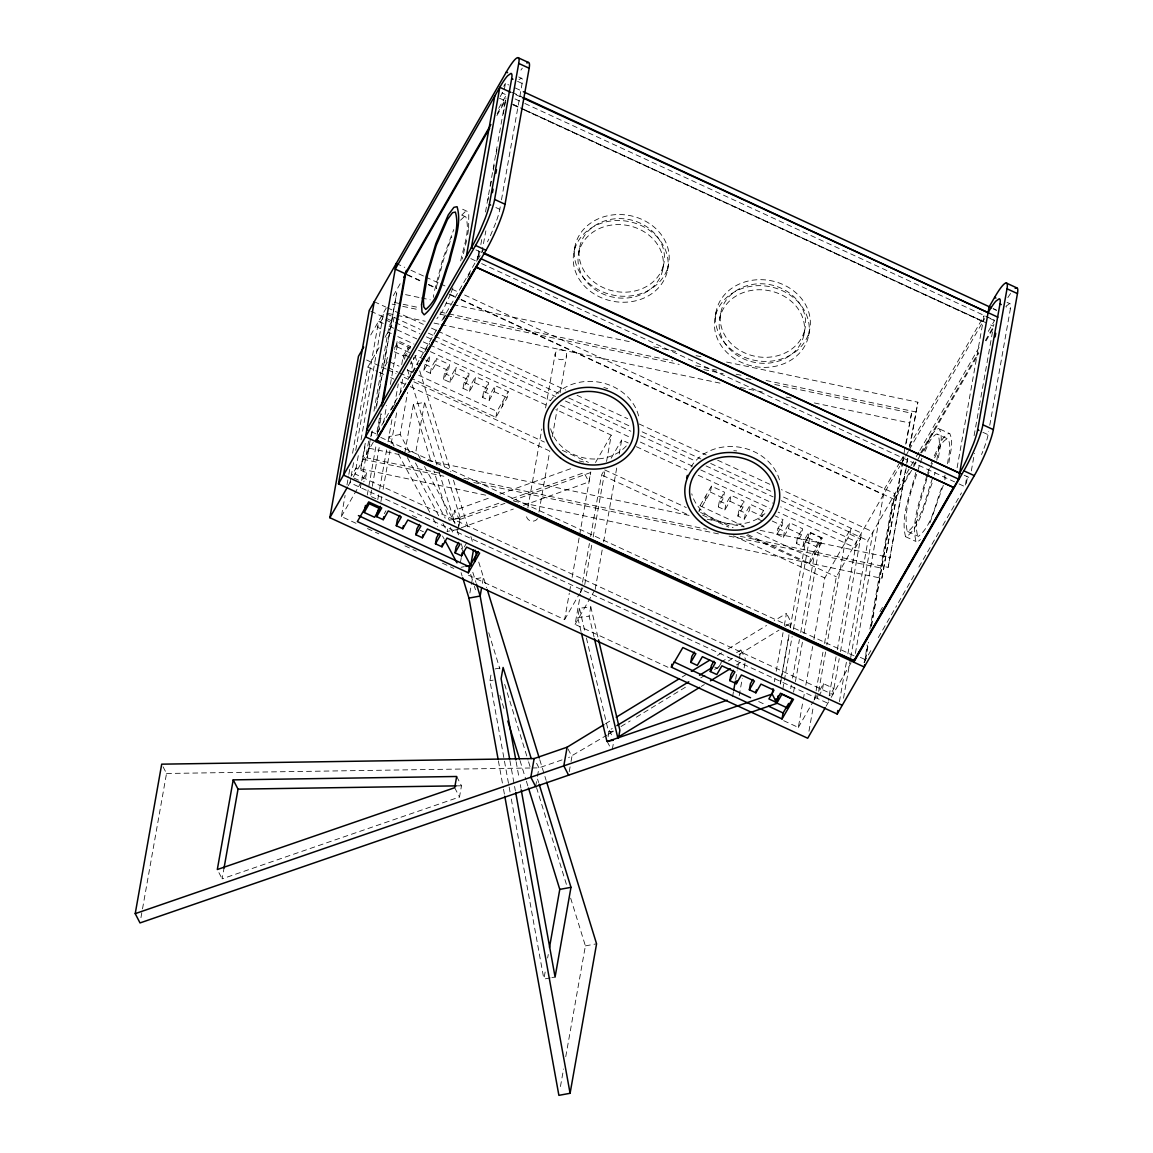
<?xml version="1.0" encoding="UTF-8"?>
<svg xmlns="http://www.w3.org/2000/svg" width="1153" height="1153" viewBox="0 0 1153 1153"><rect width="100%" height="100%" fill="white"/><g stroke="black" fill="none" stroke-linecap="round" stroke-linejoin="round"><path stroke-width="0.75" stroke-dasharray="5 3.75" d="M468.637 228.308L468.781 213.896L467.513 211.503L461.546 208.751M468.464 229.591L467.455 236.134M433.341 297.344L433.773 294.692M140.954 917.658L142.194 910.625M142.511 908.867L166.522 773.476L161.708 764.165M456.674 776.488L461.488 785.798L459.499 797.011L222.125 878.845L223.999 868.295M356.032 523.303L341.374 516.544L345.107 495.43M346.981 484.88L348.537 476.088M348.855 474.33L349.791 469.055M352.587 453.23L367.865 367.072L379.236 347.284M350.786 478.221L349.993 482.703L827.825 703.244L828.632 698.761M353.539 462.656L351.045 476.722L358.511 480.167M355.729 450.347L378.602 321.269L386.068 324.714M358.266 455.666L355.023 473.955L832.855 694.495L839.225 658.622M361.062 439.841L383.632 312.521M485.716 495.17L360.716 468.925L365.415 442.435M360.716 468.925L365.688 443.329M361.22 483.035L360.428 487.517L362.95 483.15M368.657 441.095L361.494 481.536L366.524 472.788L356.075 467.974L351.881 475.267M373.961 411.203L389.051 326.097L394.081 317.349L393.014 323.33L384.497 338.16M439.221 473.09L367.029 457.943L370.473 438.515M370.79 436.742L372.044 429.68M375.806 408.479L396.747 292.79L376.7 405.842M367.029 457.943L370.127 442.939M371.381 435.877L372.635 428.815M366.524 472.788L365.458 478.769L363.786 481.695M379.409 418.265L376.599 434.104L438.327 326.76M377.031 435.675L381.066 412.86M367.303 494.925L376.022 445.793M378.501 431.755L381.614 414.215M396.243 346.448L397.295 340.481L410.353 346.505L409.301 352.487L396.243 346.448L394.557 349.373M370.776 494.954L379.178 447.58M383.531 423.007L386.644 405.467M390.377 384.41L397.843 342.297L408.292 347.111L407.038 354.13M377.752 499.753L379.308 490.976M379.611 489.218L386.774 448.863M388.013 441.844L392.366 417.285M394.542 404.991L398.275 383.935M401.705 364.636L403.262 355.859L408.292 347.111M404.789 358.237L405.323 355.254L410.353 346.505M380.908 501.526L381.845 496.266M383.099 489.247L389.93 450.636M391.184 443.617L397.093 410.281M400.206 392.741L403.002 376.945M411.318 361.249L410.785 364.247L415.815 355.499L423.987 359.26M409.502 451.875L400.149 434.508L407.614 392.395M410.41 376.613L413.826 357.315M404.833 452.841L413.408 404.4L424.607 402.339L445.101 468.752M423.843 370.272L424.909 364.29L429.939 355.542L428.873 361.523L423.843 370.272L430.372 373.284L435.402 364.535L436.468 358.554L449.526 364.579L448.459 370.56L443.429 379.308L449.958 382.32L454.988 373.572L456.055 367.591L469.098 373.615L468.046 379.596L463.016 388.345L469.545 391.357L474.575 382.609L475.627 376.627L488.685 382.652L487.633 388.633L482.603 397.381L489.131 400.394L494.161 391.645L495.214 385.664L508.271 391.689L507.219 397.67L495.891 417.357L411.03 378.184M420.254 458.62L416.017 450.765L424.607 402.339M430.372 373.284L431.438 367.303L436.468 358.554M443.429 379.308L444.496 373.327L449.526 364.579M449.958 382.32L451.025 376.339L456.055 367.591M504.351 89.401L505.403 83.42L508.675 84.933M476.765 261.342L478.639 250.763M485.514 211.965L497.707 143.203M498.024 141.43L505.23 100.815M477.688 258.301L478.942 251.268M487.993 200.218L488.613 196.702M490.486 186.137L491.423 180.862M493.297 170.298L494.233 165.023M496.093 154.459L497.347 147.425M503.27 113.988L504.524 106.941M504.841 105.182L505.778 99.907M478.654 256.845L479.59 251.57M480.844 244.522L481.781 239.247M477.601 259.886L481.795 252.593L485.86 230.888M463.016 388.345L464.068 382.364L469.098 373.615M496.712 220.18A33.048 5.073 -65.2 0 0 499.797 209.327L500.633 204.614M501.469 199.887L522.122 83.448A33.048 5.073 -65.2 0 0 521.358 78.217L518.749 77.006M469.545 391.357L470.597 385.376L475.627 376.627M458.361 529.357L447.177 531.418L448.027 526.618M454.599 522.799L452.956 519.715L454.613 510.375L491.567 497.102M457.9 528.968L459.557 519.628L454.613 510.375M458.937 526.157L460.35 518.144L447.739 477.27M482.603 397.381L483.655 391.4L488.685 382.652M460.422 562.462L461.33 557.36M489.131 400.394L490.184 394.412L495.214 385.664M495.891 417.357L496.957 411.376L508.271 391.689M502.189 406.418L503.241 400.437M469.862 593.002L472.269 579.411L483.453 577.35L481.954 585.839M510.044 791.952L489.924 680.731L491.337 672.718M527.843 507.94L541.852 428.988M545.585 407.931L555.227 353.539M574.007 251.916L575.073 245.935M578.676 252.867L579.743 246.886M538.927 512.091L549.822 450.679M552.301 436.641L557.288 408.566M560.084 392.769L566.613 355.931A5.823 4.972 10.1 0 0 559.003 349.935A5.823 4.972 10.1 0 0 557.144 358.338A5.823 4.972 10.1 0 0 566.613 355.931M523.419 505.432L588.938 481.911L590.595 472.571L513.316 500.316M468.478 575.203L564.624 619.579L569.294 593.204M569.611 591.446L570.865 584.412M572.104 577.379L579.282 536.923M579.584 535.165L590.812 471.865M535.641 786.548L537.139 778.044M537.442 776.344L538.955 767.855L535.741 761.657M667.962 667.27L575.073 624.393L580.363 594.501M580.68 592.743L582.236 583.951M582.553 582.193L589.414 543.51M590.653 536.476L601.563 474.921L603.322 471.88M581.04 631.498L577.768 617.59L579.426 608.251L590.783 606.781L598.148 638.085M584.744 584.585L591.921 544.13M593.161 537.096L605.008 470.28M606.564 461.488L611.249 435.113L555.832 409.546M594.04 636.989L589.125 616.12L590.783 606.781M595.193 589.399L602.356 548.958M603.61 541.924L617.014 466.302M619.19 453.994L621.683 439.927L628.212 442.939M569.207 771.775L570.721 763.286M571.023 761.585L571.917 756.498L567.91 748.744M662.716 269.874A42.877 36.579 10.1 0 0 606.262 226.118A42.877 36.579 10.1 0 0 593.118 288.12A42.877 36.579 10.1 0 0 662.716 269.874L663.782 263.907A42.877 36.579 10.1 0 0 607.314 220.137A42.877 36.579 10.1 0 0 594.17 282.139A42.877 36.579 10.1 0 0 663.782 263.907M667.385 270.825A47.648 40.643 10.1 0 0 604.648 222.198A47.648 40.643 10.1 0 0 590.048 291.089A47.648 40.643 10.1 0 0 667.385 270.825L668.452 264.844A47.648 40.643 10.1 0 0 605.714 216.231A47.648 40.643 10.1 0 0 591.114 285.108A47.648 40.643 10.1 0 0 668.452 264.844M550.284 977.903L543.885 979.084L545.138 972.051M547.632 957.984L548.251 954.468M608.092 736.767L609.231 730.353L612.286 728.48M612.329 749.263L613.468 742.863M560.444 1086.558L563.572 1068.975M565.748 1056.667L585.393 945.878L570.519 897.711M715.177 317.061L716.229 311.094M719.847 318.012L720.899 312.031M711.473 486.134L700.001 505.749L698.949 511.73L710.407 492.1L711.473 486.134L724.488 492.216L723.421 498.197L718.333 506.916L724.833 509.957L729.935 501.238L730.988 495.271L744.016 501.353L742.95 507.334L737.862 516.054L744.362 519.095L749.464 510.375L750.517 504.409L763.531 510.491L762.479 516.472L749.464 510.375M705.319 500.82L706.371 494.853M718.333 506.916L719.386 500.935L724.488 492.216M724.833 509.957L725.9 503.991L730.988 495.271M737.862 516.054L738.914 510.073L744.016 501.353M744.362 519.095L745.429 513.128L750.517 504.409M732.559 696.729L733.481 691.541M735.628 679.434L737.156 670.787M737.459 669.057L739.001 660.41M739.304 658.68L740.846 650.033L734.72 653.765M739.203 695.663L742.273 678.368M744.117 667.991L745.025 662.802M803.872 335.033A42.877 36.579 10.1 0 0 747.418 291.277A42.877 36.579 10.1 0 0 734.274 353.265A42.877 36.579 10.1 0 0 803.872 335.033L804.938 329.052A42.877 36.579 10.1 0 0 748.484 285.295A42.877 36.579 10.1 0 0 735.34 347.284A42.877 36.579 10.1 0 0 804.938 329.052M808.541 335.97A47.648 40.643 10.1 0 0 745.818 287.356A47.648 40.643 10.1 0 0 731.218 356.234A47.648 40.643 10.1 0 0 808.541 335.97L809.608 330.003A47.648 40.643 10.1 0 0 746.87 281.375A47.648 40.643 10.1 0 0 732.27 350.253A47.648 40.643 10.1 0 0 809.608 330.003M747.764 534.574L809.593 563.5L821.051 543.885L822.118 537.903L809.103 531.821L808.037 537.802L802.949 546.522L796.435 543.467L801.522 534.747L802.589 528.766L789.574 522.684L788.508 528.665L783.42 537.384L776.906 534.329L777.972 528.348L783.06 519.628L774.931 515.823M776.906 534.329L782.008 525.609L783.06 519.628M783.42 537.384L784.472 531.403L789.574 522.684M796.435 543.467L797.501 537.485L802.589 528.766M774.34 681.754L774.96 678.238M776.214 671.219L783.046 632.622M784.299 625.603L786.476 613.324L774.196 620.804M802.949 546.522L804.001 540.541L809.103 531.821M780.264 683.787L780.884 680.284M781.201 678.526L788.969 634.654M790.223 627.636L805.457 541.665L810.487 532.917L820.936 537.73L803.828 634.236M780.394 684.032L781.633 677.013M781.95 675.269L789.099 634.899M790.338 627.895L791.275 622.62L786.476 613.324M782.801 689.076L784.054 682.057M784.357 680.299L792.14 636.442M793.379 629.423L810.487 532.917M809.593 563.5L810.66 557.533L822.118 537.903M790.713 688.615L791.333 685.098M792.572 678.079L799.418 639.483M800.658 632.464L815.906 546.479L820.936 537.73M793.567 692.146L795.123 683.369M795.426 681.61L802.589 641.255M783.651 720.668L798.323 727.442L802.992 701.053M803.31 699.294L804.563 692.261M805.803 685.228L812.663 646.545M813.917 639.511L824.827 577.97L849.977 534.228L851.029 528.247L845.999 536.995L826.86 644.959M808.959 731.218L813.312 706.645M814.551 699.626L815.791 692.607M816.108 690.863L822.954 652.252M824.51 643.489L836.329 576.803L899.686 466.345M817.391 698.415L817.909 695.432M825.62 651.993L818.443 692.434L823.473 683.686L833.922 688.514L829.728 695.807M823.473 683.686L822.42 689.667L819.062 695.504M829.209 695.504L836.055 656.821M837.309 649.788L856.448 541.809L780.725 506.859M840.465 651.589L861.478 533.061L782.498 496.612M839.413 701.658L846.619 660.957M847.873 653.881L867.95 540.656L910.092 467.369M843.506 698.214L850.395 659.285M850.712 657.527L872.98 531.908L781.417 489.636M864.62 662.816L867.085 644.916M869.895 629.077L892.35 502.348L910.25 471.231M865.24 659.285L868.05 643.446M871.164 625.848L893.013 502.65L912.686 468.421M865.456 660.222L868.641 642.25M871.466 626.324L894.987 493.628L460.033 292.876M513.878 501.094L881.843 578.359L902.194 463.535M902.511 461.776L905.336 445.88M905.638 444.107L911.562 413.206L774.24 384.367M881.843 578.359L902.785 462.67M903.102 460.912L903.721 457.366M906.229 443.242L911.562 413.206M740.269 536.318L888.156 567.377L906.33 464.918M906.633 463.146L907.584 457.856M909.458 447.249L917.874 402.224L724.214 361.552M888.156 567.377L906.921 464.054M907.224 462.281L907.858 458.75M910.048 446.384L917.874 402.224M957.105 467.772L984.057 315.749L988.539 317.81M965.364 484.952L966.935 476.131M974.098 435.661L979.128 407.355M979.401 405.755L993.137 328.317M990.038 318.502L994.506 320.577L993.497 326.227L989.029 324.166M966.329 483.482L967.583 476.448M971.33 470.9L974.458 453.273M983.97 448.387A33.048 5.073 -65.2 0 0 988.092 434.681L988.64 431.553M989.764 425.255L1010.403 308.802L1005.834 306.698M936.87 460.206C937.793 451.832 941.468 442.219 937.648 434.249L936.827 433.946C929.462 437.708 927.372 447.422 923.639 454.239M938.484 457.698C939.493 448.402 943.586 437.722 939.335 428.858L938.427 428.512C930.24 432.706 927.92 443.487 923.769 451.082M947.55 463.765C948.4 455.795 951.816 446.615 948.083 439.062L937.648 434.249M948.919 462.526C949.942 453.215 954.021 442.536 949.784 433.672L939.335 428.858M434.566 290.47L442.651 259.353L453.763 229.562M436.18 287.962L443.444 259.958L451.803 236.898M466.648 240.357L462.209 259.036M944.293 478.207L945.056 475.108M460.724 260.881C463.376 246.742 470.395 231.061 465.826 216.894L461.344 214.833M934.391 475.036L935.112 472.341M944.84 479.85L945.561 477.169M932.546 478.221C925.917 496.049 922.861 518.764 908.045 531.576L907.224 531.274C902.525 509.021 913.637 485.687 919.676 464.342M943.327 485.298L929.736 523.419M932.1 483.237C925.023 501.166 921.809 524.327 906.445 536.995L905.537 536.664C900.277 515.578 910.827 493.08 915.813 472.557M941.583 488.007C935.198 504.149 932.316 524.99 918.494 536.39L907.224 531.274M926.695 475.987C921.535 496.957 910.711 519.917 915.986 541.478L917.961 541.593L920.469 539.532M926.781 478.812C922.357 497.159 912.931 517.265 917.673 536.087M927.632 473.292L930.442 465.38M927.315 477.155L930.125 469.156M451.154 292.516L453.057 287.601M495.689 223.033L490.472 235.572A35.224 5.405 -65.2 0 1 487.503 241.827M920.238 462.785L921.953 458.361M931.076 463.737L932.345 460.465M930.687 467.599L932.388 463.175M981.549 454.527L982.817 451.399M450.535 294.044L442.521 311.065L436.886 318.646M934.204 455.896C938.369 448.315 940.689 437.52 948.876 433.341L949.784 433.672M934.622 457.813C938.182 451.371 940.257 442.233 947.276 438.76L948.083 439.062M503.731 86.345L505.403 83.42M500.157 96.693L502.665 92.312M498.701 108.296L505.576 96.333M497.13 113.7L506.081 98.149M370.733 334.961L386.284 307.937M393.317 295.687L400.365 283.436M496.9 115.559L505.836 100.008M382.58 318.502L377.55 327.25L385.001 330.695M387.552 357.43L384.915 366.135L388.057 360.673M394.485 348.134L397.843 342.297M441.902 320.534L476.794 259.857M391.472 409.69L395.148 403.291M412.788 372.606L418.121 363.325M424.664 351.953L429.68 343.248M443.458 319.28L447.033 313.054M467.614 277.268L470.294 272.612M348.235 485.744L352.501 478.322M353.337 476.866L373.5 441.801M341.374 516.544L360.615 483.064M384.295 513.705L385.967 510.793M464.299 546.954L466.821 542.573M595.496 462.497L611.249 435.113M611.191 458.188L621.683 439.927M564.624 619.579L579.498 593.709M580.377 592.195L583 587.626M575.073 624.393L594.314 590.927M899.657 462.54L884.553 488.814L854.877 656.216L380.288 437.189M900.536 460.998L903.203 456.357M909.429 445.548L984.057 315.749M900.594 464.789L905.076 456.992M905.754 455.839L908.42 451.212M909.313 449.656L984.734 318.502M910.985 465.812L913.652 461.186M916.318 456.545L918.984 451.904M919.878 450.362L980.295 345.295M988.294 331.387L994.506 320.577M913.536 465.293L915.612 461.906M920.642 452.942L978.393 352.501M985.397 340.553L993.454 326.544M913.58 466.864L920.743 454.426M921.636 452.87L978.897 353.294M986.046 340.856L993.209 328.403M798.323 727.442L813.196 701.572M814.076 700.044L816.699 695.49M879.97 611.681L883.529 605.498M826.081 706.285L830.347 698.862M831.183 697.406L851.346 662.341M863.957 662.514L870.875 650.494M878.283 637.623L896.645 605.685M898.418 602.601L915.295 573.243M918.855 567.06L940.012 530.265M942.837 525.336L961.501 492.893M763.531 510.491L758.443 519.21L763.329 521.502M718.723 667.126L721.259 662.759M461.632 215.179L465.538 211.403L467.513 211.503M460.537 220.209L464.039 216.807L465.826 216.894M1006.209 306.093L1009.653 303.57A33.048 5.073 -65.2 0 1 1010.403 308.802M518.98 79.615L521.358 78.217M605.469 723.781L611.594 720.034M682.158 676.984L686.77 674.174M717.44 655.452L722.052 652.641M728.177 648.894L766.529 625.488M720.942 662.182L728.595 657.513M607.199 734.965L568.631 757.622M608.741 734.029L613.338 731.218M621.006 726.534L630.215 720.913M636.341 717.18L686.972 686.28M700.779 677.849L705.377 675.053M714.586 669.432L719.184 666.621M728.379 661L732.991 658.19M739.131 654.457L779.01 630.114M785.15 626.367L791.275 622.62M701.269 686.424L704.324 684.551M736.464 664.935L742.59 661.202M499.97 494.089L572.205 468.147M452.956 519.715L501.67 502.218M511.745 498.6L583.994 472.658L588.938 481.911M459.557 519.628L504.913 503.342M461.258 527.757L513.344 509.064M562.03 759.899L538.955 767.855L531.749 767.97M394.312 351.737L403.262 355.859L406.461 355.268M400.149 434.508L388.95 436.583L394.052 446.052M408.018 452.25L416.017 450.765M460.35 518.144L449.166 520.205L433.917 470.828M461.128 567.262L464.328 566.671M495.113 668.927L499.898 668.048M489.924 680.731L493.124 680.14M585.393 945.878L596.577 943.817M551.883 977.6L555.083 977.009M577.768 617.59L589.125 616.12M613.382 731.117L608.51 731.751L585.565 634.337M166.522 773.476L529.962 767.999M456.127 785.87L461.488 785.798M405.553 294.635L419.634 297.604M421.393 297.964L430.199 299.809M446.038 303.138L451.327 304.248M453.086 304.623L632.666 342.326M653.794 346.765L678.44 351.939M696.037 355.643L701.327 356.753M394.585 302.49L419.231 307.664M440.36 312.103L672.761 360.903M695.648 365.703L716.777 370.142M736.147 374.206L741.422 375.316M766.068 380.49L915.713 411.924M392.193 304.147L395.71 304.882M402.757 306.367L418.597 309.696M439.725 314.135L445 315.245M446.759 315.605L679.16 364.406M703.806 369.58L723.176 373.658M746.063 378.458L751.338 379.568M388.273 313.472L395.32 314.956M397.079 315.331L425.241 321.24M434.047 323.085L439.322 324.195M441.095 324.569L722.787 383.718M740.385 387.422L765.03 392.596M786.159 397.036L791.448 398.145M814.335 402.945L909.4 422.906M369.191 448.243L399.111 454.527M427.287 460.436L689.609 515.521L601.563 474.921M707.221 519.225L744.189 526.993M760.029 530.308L890.318 557.677M463.866 478.279L706.818 529.285M362.864 459.225L443.862 476.232M473.782 482.516L718.506 533.911M729.071 536.131L884.005 568.66M1007.03 302.374L1009.653 303.57M517.538 81.33L522.122 83.448M515.189 87.945L521.718 90.943M993.064 308.5L996.336 309.998M993.569 309.062L996.552 310.445M512.191 92.326L521.978 96.852M515.78 94.676L520.695 96.938M502.002 92.917L505.273 94.431M515.06 98.942L523.203 102.703M524.846 103.467L994.563 320.26M513.373 104.577L523.159 109.103M524.802 109.852L983.062 321.356M499.321 98.149L505.85 101.161M512.393 104.188L987.53 323.474M513.316 104.952L523.102 109.463M524.73 110.227L983.005 321.73M495.876 207.526L499.797 209.327M982.86 432.289L988.092 434.695M475.915 249.884L481.147 252.291M964.211 475.252L970.091 477.962M470.799 258.589L475.267 260.664M481.651 263.605L954.612 481.882M959.08 483.957L963.562 486.018M396.257 263.446L404.746 267.366M410.972 270.249L424.059 276.273M425.688 277.037L438.774 283.076M440.417 283.825L445.317 286.088M451.861 289.115L458.404 292.127M407.34 274.63L422.027 281.404M428.541 284.416L436.699 288.178M449.742 294.202L454.642 296.451M461.157 299.463L893.993 499.292M407.283 275.005L421.955 281.779M428.484 284.791L436.627 288.553M449.684 294.577L459.471 299.088M461.099 299.838L883.486 494.781M905.537 536.664L915.986 541.478M374.249 301.726L385.693 307.001M387.336 307.765L423.31 324.368M431.481 328.144L436.382 330.407M438.025 331.156L565.575 390.017M577.019 395.306L627.708 418.698M639.151 423.987L706.198 454.931M717.642 460.206L771.602 485.11M386.615 313.904L420.196 329.398M428.354 333.159L433.254 335.422M434.883 336.172L558.917 393.418M568.703 397.944L630.72 426.567M642.149 431.827L700.894 458.952M710.68 463.463L772.697 492.086M370.862 311.224L393.749 321.788M395.378 322.552L419.908 333.866M426.451 336.892L431.352 339.155M432.995 339.904L555.631 396.502M565.446 401.042L630.85 431.222M640.664 435.748L696.253 461.416M706.068 465.942L773.115 496.885M781.287 500.661L867.95 540.656M385.563 319.885L393.014 323.33M849.977 534.228L860.426 539.042L855.396 547.79L778.131 512.134M389.051 326.097L416.795 338.896M423.324 341.908L428.224 344.171M429.853 344.92L550.615 400.667M560.401 405.179L630.59 437.564M640.376 442.089L692.593 466.187M700.765 469.963L772.568 503.097M387.984 332.078L391.256 333.577M397.771 336.59L414.057 344.113M420.586 347.111L428.729 350.872M430.357 351.622L546.061 405.02M636.355 446.701L686.871 470.02M698.286 475.281L769.988 508.372M418.51 350.267L426.668 354.029M425.616 360.01L428.873 361.523M435.402 364.535L448.459 370.56M454.988 373.572L468.046 379.596M474.575 382.609L487.633 388.633M494.161 391.645L507.219 397.67M405.323 355.254L410.223 357.516M424.909 364.29L431.438 367.303M444.496 373.327L451.025 376.339M464.068 382.364L470.597 385.376M483.655 391.4L490.184 394.412M805.457 541.665L815.906 546.479M389.238 361.667L399.039 366.178M407.196 369.954L412.097 372.217M418.625 375.229L496.957 411.376M388.186 367.648L397.972 372.16M399.601 372.923L409.401 377.435M366.64 360.024L386.212 369.061M387.84 369.81L395.998 373.586M404.141 377.348L407.413 378.847M413.927 381.859L544.403 442.075M562.347 450.347L588.434 462.396M604.749 469.92L686.28 507.565M702.595 515.088L728.696 527.123M746.625 535.41L836.329 576.803M367.865 367.072L377.651 371.583M379.279 372.333L384.165 374.581M390.68 377.593L393.937 379.106M400.466 382.104L408.609 385.866M410.237 386.615L548.756 450.549M733.567 535.842L824.827 577.97M372.03 432L375.95 433.802M860.325 657.354L865.543 659.761M371.367 496.684L376.267 498.932M412.169 515.506L417.069 517.769M420.196 530.279L423.454 531.792M367.447 528.564L378.847 533.839M404.919 545.873L416.334 551.134M442.406 563.168L453.806 568.429M710.407 492.1L723.421 498.197M729.935 501.238L742.95 507.334M772.236 521.041L782.008 525.609M788.508 528.665L801.522 534.747M808.037 537.802L821.051 543.885M719.386 500.935L725.9 503.991M738.914 510.073L745.429 513.128M777.972 528.348L784.472 531.403M797.501 537.485L804.001 540.541M700.001 505.749L743.944 526.301M756.959 532.398L810.66 557.533M700.577 512.48L733.121 527.714M714.615 667.054L717.872 668.567M758.688 701.557L765.203 704.598M424.491 466.489L454.974 523.073M415.455 462.915L445.202 518.144M450.304 527.613L453.705 533.925M461.359 548.136L463.059 551.293M407.369 457.554L438.702 515.708M442.939 523.563L447.177 531.418M398.304 453.936L429.766 512.321M433.168 518.634L437.419 526.532M442.521 536.001L444.222 539.157M740.846 650.033L745.645 659.343M609.231 730.353L612.43 736.551M607.242 741.566L609.634 746.222M454.686 787.701L459.499 797.011M218.926 872.648L222.125 878.845M414.979 355.513L417.617 364.045M419.721 370.877L450.837 471.649M453.475 480.196L468.752 529.731M470.871 536.563L472.456 541.679M478.74 562.073L486.638 587.67M539.748 759.712L546.133 780.365M537.572 779.111L538.624 782.541M472.816 572.277L475.958 582.452M403.262 355.859L404.314 359.275M407.47 369.536L409.589 376.368M412.226 384.9L437.001 465.178M439.106 472.009L454.931 523.246M457.035 530.077L459.153 536.923M461.258 543.755L462.843 548.871M470.698 574.324L473.854 584.571M474.387 586.3L475.454 589.731M488.728 632.752L499.883 668.884M504.668 684.363L528.031 760.058M528.564 761.787L530.149 766.947M536.534 787.6L566.8 885.663M413.408 404.4L431.28 462.31M499.869 695.288L504.639 710.752M520.017 760.562L525.84 779.457M526.373 781.172L527.973 786.332M461.099 572.652L462.137 576.039M579.426 608.251L585.162 632.593M516.126 761.643L518.994 777.526M520.277 784.588L520.911 788.119M509.914 760.605L515.348 790.684M511.312 799.015L543.885 979.084M498.399 760.894L503.198 787.441M503.515 789.214L504.481 794.518M537.485 518.648A5.823 4.972 10.1 0 1 530.193 520.709A5.823 4.972 10.1 0 1 526.719 514.526M520.954 70.088A36.377 5.578 -65.2 0 1 522.309 68.142M483.15 250.187A35.224 5.405 -65.2 0 1 481.795 252.593M1007.852 297.589A36.377 5.578 -65.2 0 1 1010.59 293.496M690.95 467.066A47.648 40.643 10.1 0 1 740.543 447.378A47.648 40.643 10.1 0 1 780.177 483.064M764.915 513.604A42.877 36.579 10.1 0 1 722.6 522.439A42.877 36.579 10.1 0 1 691.757 493.801M733.784 450.679A42.877 36.579 10.1 0 1 736.681 450.924M583.749 462.007A47.648 40.643 10.1 0 1 579.21 460.897M550.442 400.855A47.648 40.643 10.1 0 1 600.079 382.364A47.648 40.643 10.1 0 1 639.007 417.905M626.281 445.952A42.877 36.579 10.1 0 1 583.36 457.77A42.877 36.579 10.1 0 1 550.601 428.642M603.855 387.451A42.877 36.579 10.1 0 1 607.717 388.763"/><path stroke-width="1.5" d="M778.217 696.326L776.963 703.344L140.017 922.933L135.218 913.637L161.708 764.165L534.142 758.559L567.117 747.187L603.927 724.718M233.209 779.86L217.312 869.535L454.686 787.701L456.674 776.488L233.209 779.86L238.022 789.156L223.999 868.295M825.202 707.798L807.705 738.237L329.859 517.697L358.482 356.263L363.728 347.139M1015.188 288.394A36.377 5.578 -65.2 0 1 1017.45 293.597L993.338 429.622A36.377 5.578 -65.2 0 1 974.299 475.641L837.222 714.038L338.478 483.856L369.219 310.474L506.311 72.077A36.377 5.578 -65.2 0 1 518.72 63.415L529.155 68.243L505.043 204.254A36.377 5.578 -65.2 0 1 486.018 250.273L375.964 441.657L376.282 439.841M374.249 301.726L343.508 475.108L842.252 705.29M381.585 405.942L404.991 273.953L490.875 124.596M382.868 402.728L406.332 270.393M364.189 512.48L369.219 503.731L379.668 508.545L374.639 517.293L364.189 512.48L365.443 505.461M376.7 516.674L381.729 507.925L368.686 501.901L357.358 521.588L468.334 572.81L479.648 553.123L466.605 547.099L461.575 555.847L455.046 552.835L460.076 544.086L447.018 538.062L441.988 546.81L435.459 543.798L440.489 535.05L427.432 529.025L422.402 537.774L415.873 534.761L420.903 526.013L407.845 519.974L402.815 528.723L396.286 525.71L401.316 516.962L388.258 510.938L383.228 519.686L376.7 516.674L377.766 510.693L380.274 506.326M383.228 519.686L383.762 516.703M396.286 525.71L397.353 519.744L399.86 515.362M402.815 528.723L403.348 525.739M415.873 534.761L416.939 528.78L419.447 524.399M466.316 256.528L494.767 96.059M422.402 537.774L422.935 534.776M368.11 430.184L366.813 429.579L471.346 247.78A35.224 5.405 -65.2 0 0 480.023 230.744L485.24 218.205A33.048 5.073 -65.2 0 0 489.362 204.513L511.673 78.62A33.048 5.073 -65.2 0 0 510.909 73.403L507.479 75.911A35.224 5.405 -65.2 0 0 499.797 87.311L395.263 269.11L405.697 273.938M492.432 192.637L493.052 189.121M495.862 173.238L496.496 169.722M338.478 483.856L475.569 245.459A36.377 5.578 -65.2 0 0 494.608 199.44L518.72 63.415M435.459 543.798L436.511 537.817L439.034 533.435M441.988 546.81L442.507 543.812M455.046 552.835L456.098 546.853L458.62 542.472M461.575 555.847L462.094 552.849M468.334 572.81L469.401 566.829L478.192 551.523M465.927 566.368L470.712 565.489L473.422 550.197M474.618 561.871L475.685 555.89M481.651 587.54L480.152 596.029L509.597 758.833M534.142 758.559L530.827 777.237L535.641 786.548M567.117 747.187L563.803 765.866L568.602 775.176M549.491 947.435L559.781 889.395L528.492 788.047M539.157 784.271L570.98 887.334L555.083 977.009L521.228 789.877M618.484 738.064L619.867 730.281L598.566 639.829M504.798 796.291L558.888 1095.35L570.086 1093.289L596.577 943.817L546.666 782.08M752.952 679.448L750.416 683.801L749.349 689.782L755.864 692.823L760.951 684.104L773.966 690.2L768.878 698.92L775.392 701.961L780.48 693.241L793.495 699.338L782.037 718.953L671.392 667.169L671.911 664.186M749.349 689.782L754.451 681.063L741.422 674.966L736.335 683.686L729.82 680.645L734.922 671.925L721.908 665.829L716.806 674.548L710.291 671.507L715.393 662.788L702.379 656.691L697.277 665.411L690.777 662.37L691.829 656.388L694.38 652.036M710.291 671.507L711.358 665.526L713.909 661.173M729.82 680.645L730.887 674.664L733.438 670.311M733.784 689.811L735.326 681.164M736.335 683.686L736.868 680.702M755.864 692.823L756.382 689.84M776.963 703.344L772.164 694.034L773.101 688.773M775.392 701.961L775.911 698.977M776.848 703.085L781.878 694.337L792.313 699.165L787.283 707.913L776.848 703.085L778.088 696.066M782.037 718.953L783.089 712.972L788.666 703.445M837.222 714.038L837.842 710.507M854.373 659.026L853.811 662.197L963.85 470.813A36.377 5.578 -65.2 0 0 982.889 424.794L1007.001 288.783L1017.45 293.597M864.664 664.748L864.26 667.01L365.53 436.828L396.257 263.446L397.569 264.051M953.617 487.488L475.771 266.948L953.617 487.488L854.099 660.554L376.253 440.014M958.575 479.115L480.743 258.575L376.195 440.388L854.042 660.928L958.575 479.115L989.087 307.001L994.592 297.431A36.377 5.578 -65.2 0 1 1007.001 288.783M483.741 252.81L959.642 473.134A35.224 5.405 -65.2 0 0 968.318 456.112L973.536 443.574A33.048 5.073 -65.2 0 0 977.643 429.867L999.954 303.988A33.048 5.073 -65.2 0 0 999.204 298.757L995.76 301.264A35.224 5.405 -65.2 0 0 988.092 312.665L523.606 97.601M995.097 336.878L995.716 333.361M403.881 277.311L489.737 128.012M329.859 517.697L347.356 487.272M378.948 435.33L381.643 430.66M383.43 427.532L385.217 424.419M387.019 421.306L397.771 402.599M399.572 399.471L417.501 368.297M419.288 365.17L425.572 354.259M427.359 351.146L430.055 346.462M431.842 343.349L433.629 340.236M435.43 337.108L465.913 284.099M467.7 280.986L474.877 268.505M671.392 667.169L682.85 647.554L695.864 653.65L690.777 662.37M616.206 717.238L679.088 678.843M691.368 671.363L709.772 660.121M616.869 725.684L688.802 681.783M699.511 675.254L711.761 667.774M618.628 736.853L699.727 687.361M710.45 680.818L730.339 668.682M607.242 741.566L727.183 700.217M135.218 913.637L772.164 694.034M462.67 577.739L468.954 598.09L480.152 596.029L476.477 584.153M559.781 889.395L570.98 887.334M613.353 740.255L606.853 741.091L581.458 633.242M238.022 789.156L456.127 785.87M517.971 57.65L528.405 62.464M1006.252 283.004L1016.701 287.832M506.311 72.077L507.608 72.682M994.592 297.431L995.904 298.036M511.673 78.62L512.97 79.226M999.954 303.988L1001.265 304.579M523.347 91.707L991.436 307.736M510.88 92.413L499.797 87.297L471.346 247.78L472.658 248.385M522.323 97.702L997.878 317.176M494.608 199.44L505.043 204.254M982.889 424.794L993.338 429.622M489.348 204.513L490.659 205.119M977.643 429.867L978.94 430.473M475.569 245.459L486.018 250.273M963.85 470.813L974.299 475.641M483.424 253.357L960.939 473.739M358.424 515.607L469.401 566.829M674.073 661.952L750.545 697.752M768.446 706.126L783.089 712.972M463.059 551.293L470.712 565.489M445.072 540.728L456.977 562.823M475.079 550.197L476.65 555.285M487.171 589.385L539.229 757.997M531.202 758.501L503.097 667.457L501.108 678.67L515.809 759.87M507.81 721.057L519.484 758.847M594.444 638.733L617.806 737.891M515.679 792.457L570.086 1093.289M468.954 598.09L498.082 759.121M526.892 63.04A36.377 5.578 -65.2 0 1 529.155 68.243M686.655 477.933A47.648 40.643 10.1 0 1 687.303 475.353M421.537 304.623L421.998 312.103L424.174 314.827C439.538 302.158 442.752 278.997 449.829 261.068C453.432 243.614 462.267 224.345 457.064 206.69L453.893 207.353L448.258 214.934L435.848 243.6L426.206 276.172L421.537 304.623M423.396 300.212L423.814 306.943L425.774 309.408C439.596 298.007 442.493 277.152 448.863 261.025C452.106 245.301 460.047 227.977 455.377 212.08L452.524 212.685L447.45 219.488L436.281 245.286L427.604 274.616L423.396 300.212M701.629 523.087A47.648 40.643 10.1 0 0 778.967 502.823A47.648 40.643 10.1 0 0 716.244 454.196A47.648 40.643 10.1 0 0 701.629 523.087M704.699 520.118A42.877 36.579 10.1 0 0 774.297 501.872A42.877 36.579 10.1 0 0 717.843 458.116A42.877 36.579 10.1 0 0 704.699 520.118M560.473 457.928A47.648 40.643 10.1 0 0 637.811 437.679A47.648 40.643 10.1 0 0 575.073 389.051A47.648 40.643 10.1 0 0 560.473 457.928M563.543 454.959A42.877 36.579 10.1 0 0 633.141 436.728A42.877 36.579 10.1 0 0 576.673 392.971A42.877 36.579 10.1 0 0 563.543 454.959"/></g></svg>
